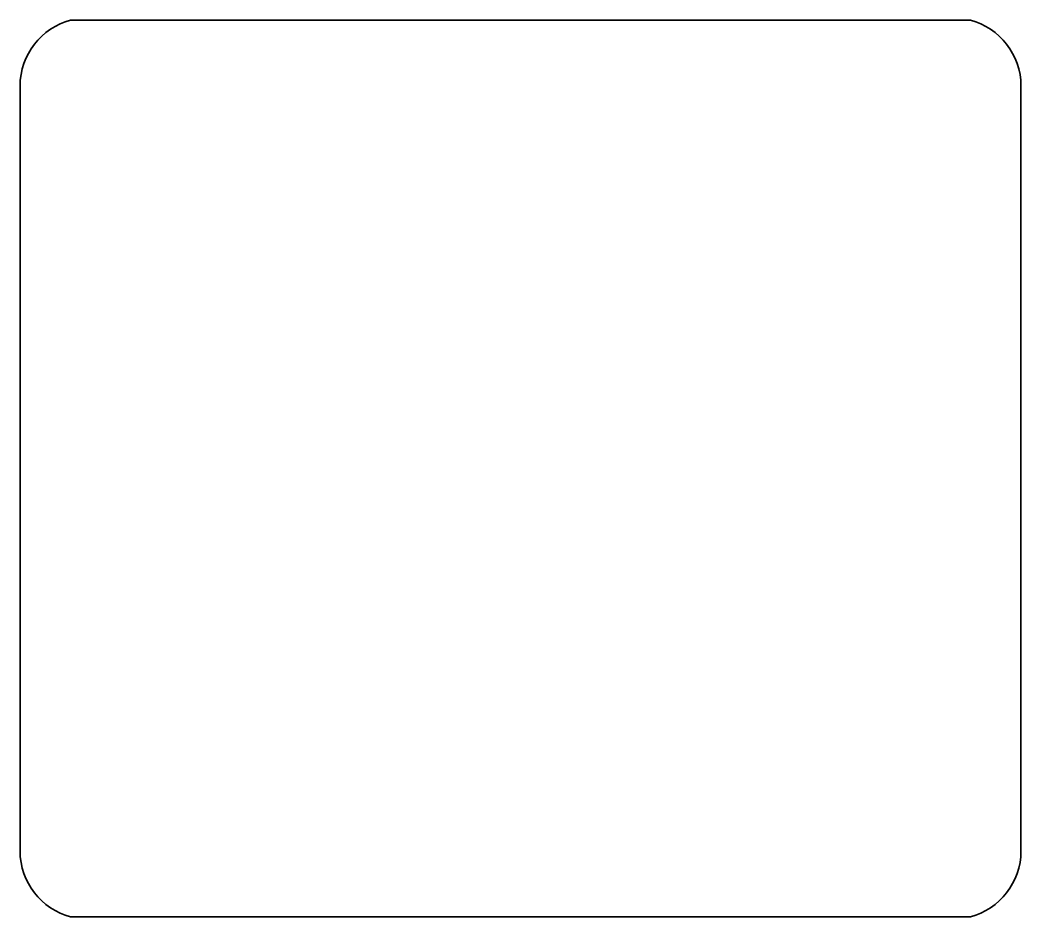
# Model space of a CAD drawing. Extents: x -636 to 1946, y 61 to 2376.
import ezdxf

# ---------------------------------------------------------------- set-up
doc = ezdxf.new("R2010")
doc.units = 0
doc.header["$MEASUREMENT"] = 0
doc.layers.add('Thru-cut', color=7, linetype='Continuous', lineweight=0)

msp = doc.modelspace()

# ---------------------------------------------------------------- linework, layer by layer
at = {"layer": 'Thru-cut', "color": 140, "lineweight": 35, "true_color": 0x00aeef}
msp.add_open_spline([(1815.8, 2376.2), (1815.8, 2376.2), (-505.6, 2376.2), (-505.6, 2376.2), (-580.8, 2355.7), (-636, 2287.1), (-636, 2205.7), (-636, 2205.7), (-636, 231.6), (-636, 231.6), (-636, 150.2), (-580.8, 81.6), (-505.6, 61.1), (-505.6, 61.1), (1815.8, 61.1), (1815.8, 61.1), (1891, 81.6), (1946.3, 150.2), (1946.3, 231.6), (1946.3, 231.6), (1946.3, 2205.7), (1946.3, 2205.7), (1946.3, 2287.1), (1891, 2355.7), (1815.8, 2376.2)], degree=3, knots=[0, 0, 0, 0, 1, 1, 1, 2, 2, 2, 3, 3, 3, 4, 4, 4, 5, 5, 5, 6, 6, 6, 7, 7, 7, 8, 8, 8, 8], dxfattribs=at)

doc.saveas('drawing.dxf')
